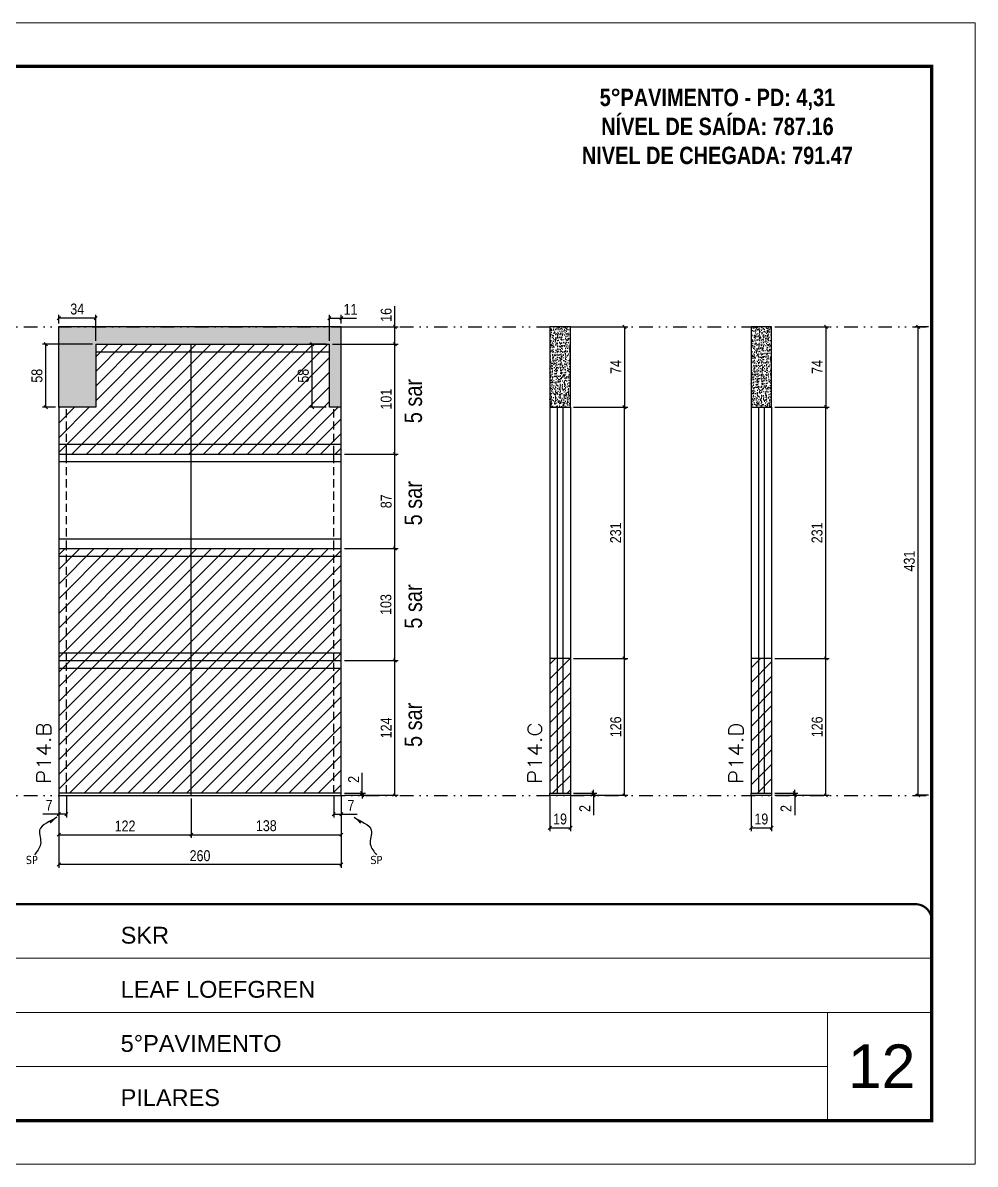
# Model space of a CAD drawing. Extents: x 14400 to 27878, y -21631 to 6985.
# Drawn here: x 19791 to 20667, y 3638 to 4688 of the extents above; entities that cross this region are included whole.
import ezdxf

# ---------------------------------------------------------------- set-up
doc = ezdxf.new("R2010")
doc.units = 0
for name, pattern in [('CONTINUO', [0]), ('DASHED', [0.75, 0.5, -0.25]), ('DIVIDE2', [0.625, 0.25, -0.125, 0, -0.125, 0, -0.125]), ('HIDDEN', [0.375, 0.25, -0.125])]:
    doc.linetypes.add(name, pattern=pattern)
for name, color, linetype, lineweight in [('CARIMBO', 255, 'Continuous', 9), ('Folhas', 255, 'Continuous', 9), ('Hachura', 251, 'Continuous', 9), ('SARRAFO DE PRESSAO', 251, 'DASHED', 9), ('Texto Seção', 7, 'Continuous', 15)]:
    doc.layers.add(name, color=color, linetype=linetype, lineweight=lineweight)
for name, color, linetype in [('COTA', 241, 'Continuous'), ('NOMENCLATURA', 7, 'Continuous'), ('Nível', 160, 'Continuous'), ('Painéis', 200, 'Continuous'), ('SARR_2.2x7', 40, 'Continuous'), ('Sarrafo de Pressão', 42, 'HIDDEN'), ('texto', 7, 'Continuous')]:
    doc.layers.add(name, color=color, linetype=linetype)
doc.styles.add('ARIAL', font='arial.ttf')
doc.styles.add('ARIAL_NARROW', font='ARIALN.TTF', dxfattribs={"height": 0.2})
doc.styles.add('COTA TECNICA', font='techl___.ttf', dxfattribs={"height": 10})
doc.styles.add('COTA TECNICA-50', font='techl___.ttf', dxfattribs={"height": 10})
doc.styles.add('REGUA-120', font='ROMANS.shx', dxfattribs={"height": 15})
doc.styles.add('ROMANC', font='techb___.ttf', dxfattribs={"height": 2.5})
doc.styles.get("Standard").update_dxf_attribs({"font": 'arial.ttf'})
doc.dimstyles.new('COTA PAINEL-50', dxfattribs={"dimtxt": 10, "dimasz": 3, "dimexe": 3, "dimexo": 3, "dimgap": 3, "dimtad": 1, "dimdec": 1, "dimzin": 12, "dimdsep": 46, "dimtxsty": 'COTA TECNICA-50', "dimblk1": 'OBLIQUE', "dimblk2": 'OBLIQUE', "dimsah": 1, "dimcen": 0.9, "dimclrd": 4, "dimclre": 4, "dimclrt": 240, "dimadec": 1, "dimazin": 3, "dimtfac": 1, "dimtdec": 1, "dimtmove": 0, "dimatfit": 3, "dimfxl": 1, "dimtolj": 1, "dimtzin": 12, "dimarcsym": 0})
doc.dimstyles.new('PAINEL', dxfattribs={"dimtxt": 10, "dimasz": 3, "dimexe": 3, "dimexo": 3, "dimgap": 3, "dimtad": 1, "dimdec": 1, "dimzin": 12, "dimdsep": 46, "dimtxsty": 'COTA TECNICA', "dimblk1": 'OBLIQUE', "dimblk2": 'OBLIQUE', "dimsah": 1, "dimcen": 0.9, "dimclrd": 4, "dimclre": 4, "dimclrt": 240, "dimadec": 1, "dimazin": 3, "dimtfac": 1, "dimtdec": 1, "dimtmove": 0, "dimatfit": 3, "dimfxl": 1, "dimtolj": 1, "dimtzin": 12, "dimarcsym": 0})
doc.dimstyles.get("Standard").update_dxf_attribs({"dimtxt": 0.18, "dimasz": 0.18, "dimexe": 0.18, "dimexo": 0.0625, "dimgap": 0.09, "dimtad": 0, "dimtih": 1, "dimtoh": 1, "dimdec": 4, "dimzin": 0, "dimdsep": 46, "dimtxsty": 'Standard', "dimcen": 0.09, "dimadec": 0, "dimazin": 0, "dimtfac": 1, "dimtdec": 4, "dimtofl": 0, "dimtmove": 0, "dimatfit": 3, "dimfxl": 1, "dimtolj": 1, "dimtzin": 0, "dimarcsym": 0})

# ---------------------------------------------------------------- blocks, each defined once
blk = doc.blocks.new('9999999999')
at = {"color": 30, "linetype": 'CONTINUO'}
for p, q in [((98564.6, 34379.6), (99584, 34379.6)), ((98564.6, 34329.8), (99488, 34329.8)), ((99584, 34329.8), (99488, 34329.8)), ((99488, 34329.8), (99488, 34230.2)), ((98564.6, 34280), (99488, 34280))]:
    blk.add_line(p, q, dxfattribs=at)
at = {"color": 30, "linetype": 'CONTINUO', "const_width": 2}
blk.add_lwpolyline([(99584, 34230.2), (99584, 34414.4, 0.414214), (99569, 34429.4), (98229, 34429.4, 0.414214), (98214, 34414.4), (98214, 34245.2, 0.414214), (98229, 34230.2), (99584, 34230.2)], format="xyb", dxfattribs=at)
at = {"layer": 'Folhas'}
blk.add_lwpolyline([(98139, 34190.2), (99624, 34190.2), (99624, 35240.2), (98139, 35240.2)], close=True, dxfattribs=at)
at = {"layer": 'Folhas', "color": 30, "const_width": 3}
blk.add_lwpolyline([(98214, 34230.2), (99584, 34230.2), (99584, 35200.2), (98214, 35200.2)], close=True, dxfattribs=at)
at = {"color": 7, "linetype": 'Continuous', "ltscale": 5, "style": 'ARIAL'}
for s, height, p in [('SKR', 15.48, (98837.7, 34393.1)), ('LEAF LOEFGREN', 15.483, (98837.7, 34343.3)), ('5°PAVIMENTO', 15.483, (98837.7, 34293.5)), ('PILARES', 15.48, (98837.7, 34243.7))]:
    blk.add_text(s, height=height, dxfattribs=at).set_placement(p)
blk = doc.blocks.new('_Oblique')
at = {"color": 0, "linetype": 'ByBlock', "lineweight": -2}
blk.add_line((-0.5, -0.5), (0.5, 0.5), dxfattribs=at)
blk = doc.blocks.new('*D783')
at = {"layer": 'COTA', "color": 4, "lineweight": -2, "transparency": 16777216}
for p, q in [((20460.7, 3975.9), (20460.7, 3944)), ((20479.7, 3975.9), (20479.7, 3944)), ((20460.7, 3947), (20479.7, 3947))]:
    blk.add_line(p, q, dxfattribs=at)
at = {"layer": 'Defpoints', "color": 0, "transparency": 16777216}
for p in [(20460.7, 3978.9), (20479.7, 3978.9), (20479.7, 3947)]:
    blk.add_point(p, dxfattribs=at)
at = {"layer": 'COTA', "color": 4, "lineweight": -2, "transparency": 16777216, "xscale": 3, "yscale": 3, "zscale": 3, "rotation": 180}
blk.add_blockref('_Oblique', (20460.7, 3947), dxfattribs=at)
at = {"layer": 'COTA', "color": 4, "lineweight": -2, "transparency": 16777216, "xscale": 3, "yscale": 3, "zscale": 3}
blk.add_blockref('_Oblique', (20479.7, 3947), dxfattribs=at)
at = {"layer": 'COTA', "color": 240, "transparency": 16777216, "insert": (20470.2, 3955.1), "char_height": 10, "attachment_point": 5, "style": 'COTA TECNICA'}
blk.add_mtext('\\A1;19', dxfattribs=at)
blk = doc.blocks.new('*D784')
at = {"layer": 'COTA', "color": 4, "lineweight": -2, "transparency": 16777216}
for p, q in [((20500.9, 3978.9), (20500.9, 3981.9)), ((20482.7, 3978.9), (20503.9, 3978.9)), ((20482.7, 3976.9), (20503.9, 3976.9)), ((20500.9, 3978.9), (20500.9, 3976.9)), ((20500.9, 3976.9), (20500.9, 3958.7))]:
    blk.add_line(p, q, dxfattribs=at)
at = {"layer": 'Defpoints', "color": 0, "transparency": 16777216}
for p in [(20479.7, 3978.9), (20479.7, 3976.9), (20500.9, 3978.9)]:
    blk.add_point(p, dxfattribs=at)
at = {"layer": 'COTA', "color": 4, "lineweight": -2, "transparency": 16777216, "xscale": 3, "yscale": 3, "zscale": 3}
for p, rotation in [((20500.9, 3978.9), 270), ((20500.9, 3976.9), 90)]:
    blk.add_blockref('_Oblique', p, dxfattribs=dict(at, rotation=rotation))
at = {"layer": 'COTA', "color": 240, "transparency": 16777216, "insert": (20492.9, 3964.8), "char_height": 10, "attachment_point": 5, "rotation": 90, "style": 'COTA TECNICA-50'}
blk.add_mtext('\\A1;2', dxfattribs=at)
blk = doc.blocks.new('*D789')
at = {"layer": 'COTA', "color": 4, "linetype": 'ByBlock', "lineweight": -2, "transparency": 16777216}
for p, q in [((20482.7, 4407.9), (20532.7, 4407.9)), ((20529.7, 4407.9), (20529.7, 4333.9)), ((20482.7, 4333.9), (20532.7, 4333.9))]:
    blk.add_line(p, q, dxfattribs=at)
at = {"layer": 'Defpoints', "color": 0, "linetype": 'ByBlock', "transparency": 16777216}
for p in [(20479.7, 4407.9), (20479.7, 4333.9), (20529.7, 4333.9)]:
    blk.add_point(p, dxfattribs=at)
at = {"layer": 'COTA', "color": 4, "linetype": 'ByBlock', "lineweight": -2, "transparency": 16777216, "xscale": 3, "yscale": 3, "zscale": 3}
for p, rotation in [((20529.7, 4407.9), 90), ((20529.7, 4333.9), 270)]:
    blk.add_blockref('_Oblique', p, dxfattribs=dict(at, rotation=rotation))
at = {"layer": 'COTA', "color": 240, "linetype": 'ByBlock', "transparency": 16777216, "insert": (20521.6, 4370.9), "char_height": 10, "attachment_point": 5, "rotation": 90, "style": 'COTA TECNICA'}
blk.add_mtext('\\A1;74', dxfattribs=at)
blk = doc.blocks.new('*D785')
at = {"layer": 'COTA', "color": 4, "lineweight": -2, "transparency": 16777216}
for p, q in [((20482.7, 4102.9), (20532.7, 4102.9)), ((20529.7, 3976.9), (20529.7, 4102.9)), ((20482.7, 3976.9), (20532.7, 3976.9))]:
    blk.add_line(p, q, dxfattribs=at)
at = {"layer": 'Defpoints', "color": 0, "transparency": 16777216}
for p in [(20479.7, 4102.9), (20529.7, 4102.9), (20479.7, 3976.9)]:
    blk.add_point(p, dxfattribs=at)
at = {"layer": 'COTA', "color": 4, "lineweight": -2, "transparency": 16777216, "xscale": 3, "yscale": 3, "zscale": 3}
for p, rotation in [((20529.7, 4102.9), 90), ((20529.7, 3976.9), 270)]:
    blk.add_blockref('_Oblique', p, dxfattribs=dict(at, rotation=rotation))
at = {"layer": 'COTA', "color": 240, "transparency": 16777216, "insert": (20521.6, 4039.9), "char_height": 10, "attachment_point": 5, "rotation": 90, "style": 'COTA TECNICA-50'}
blk.add_mtext('\\A1;126', dxfattribs=at)
blk = doc.blocks.new('*D790')
at = {"layer": 'COTA', "color": 4, "lineweight": -2, "transparency": 16777216}
for p, q in [((20482.7, 4333.9), (20532.7, 4333.9)), ((20529.7, 4102.9), (20529.7, 4333.9)), ((20482.7, 4102.9), (20532.7, 4102.9))]:
    blk.add_line(p, q, dxfattribs=at)
at = {"layer": 'Defpoints', "color": 0, "transparency": 16777216}
for p in [(20479.7, 4333.9), (20529.7, 4333.9), (20479.7, 4102.9)]:
    blk.add_point(p, dxfattribs=at)
at = {"layer": 'COTA', "color": 4, "lineweight": -2, "transparency": 16777216, "xscale": 3, "yscale": 3, "zscale": 3}
for p, rotation in [((20529.7, 4333.9), 90), ((20529.7, 4102.9), 270)]:
    blk.add_blockref('_Oblique', p, dxfattribs=dict(at, rotation=rotation))
at = {"layer": 'COTA', "color": 240, "transparency": 16777216, "insert": (20521.5, 4218.4), "char_height": 10, "attachment_point": 5, "rotation": 90, "style": 'COTA TECNICA'}
blk.add_mtext('\\A1;231', dxfattribs=at)
blk = doc.blocks.new('*D1993')
at = {"layer": 'COTA', "color": 4, "lineweight": -2, "transparency": 16777216}
for p, q in [((20275.5, 3975.9), (20275.5, 3944)), ((20294.5, 3975.9), (20294.5, 3944)), ((20275.5, 3947), (20294.5, 3947))]:
    blk.add_line(p, q, dxfattribs=at)
at = {"layer": 'Defpoints', "color": 0, "transparency": 16777216}
for p in [(20275.5, 3978.9), (20294.5, 3978.9), (20294.5, 3947)]:
    blk.add_point(p, dxfattribs=at)
at = {"layer": 'COTA', "color": 4, "lineweight": -2, "transparency": 16777216, "xscale": 3, "yscale": 3, "zscale": 3, "rotation": 180}
blk.add_blockref('_Oblique', (20275.5, 3947), dxfattribs=at)
at = {"layer": 'COTA', "color": 4, "lineweight": -2, "transparency": 16777216, "xscale": 3, "yscale": 3, "zscale": 3}
blk.add_blockref('_Oblique', (20294.5, 3947), dxfattribs=at)
at = {"layer": 'COTA', "color": 240, "transparency": 16777216, "insert": (20285, 3955.1), "char_height": 10, "attachment_point": 5, "style": 'COTA TECNICA'}
blk.add_mtext('\\A1;19', dxfattribs=at)
blk = doc.blocks.new('*D1994')
at = {"layer": 'COTA', "color": 4, "lineweight": -2, "transparency": 16777216}
for p, q in [((20315.7, 3978.9), (20315.7, 3981.9)), ((20297.5, 3978.9), (20318.7, 3978.9)), ((20297.5, 3976.9), (20318.7, 3976.9)), ((20315.7, 3978.9), (20315.7, 3976.9)), ((20315.7, 3976.9), (20315.7, 3958.7))]:
    blk.add_line(p, q, dxfattribs=at)
at = {"layer": 'Defpoints', "color": 0, "transparency": 16777216}
for p in [(20294.5, 3978.9), (20294.5, 3976.9), (20315.7, 3978.9)]:
    blk.add_point(p, dxfattribs=at)
at = {"layer": 'COTA', "color": 4, "lineweight": -2, "transparency": 16777216, "xscale": 3, "yscale": 3, "zscale": 3}
for p, rotation in [((20315.7, 3978.9), 270), ((20315.7, 3976.9), 90)]:
    blk.add_blockref('_Oblique', p, dxfattribs=dict(at, rotation=rotation))
at = {"layer": 'COTA', "color": 240, "transparency": 16777216, "insert": (20307.7, 3964.8), "char_height": 10, "attachment_point": 5, "rotation": 90, "style": 'COTA TECNICA-50'}
blk.add_mtext('\\A1;2', dxfattribs=at)
blk = doc.blocks.new('*D1995')
at = {"layer": 'COTA', "color": 4, "linetype": 'ByBlock', "lineweight": -2, "transparency": 16777216}
for p, q in [((20297.5, 4407.9), (20347.4, 4407.9)), ((20344.4, 4407.9), (20344.4, 4333.9)), ((20297.5, 4333.9), (20347.4, 4333.9))]:
    blk.add_line(p, q, dxfattribs=at)
at = {"layer": 'Defpoints', "color": 0, "linetype": 'ByBlock', "transparency": 16777216}
for p in [(20294.5, 4407.9), (20294.5, 4333.9), (20344.4, 4333.9)]:
    blk.add_point(p, dxfattribs=at)
at = {"layer": 'COTA', "color": 4, "linetype": 'ByBlock', "lineweight": -2, "transparency": 16777216, "xscale": 3, "yscale": 3, "zscale": 3}
for p, rotation in [((20344.4, 4407.9), 90), ((20344.4, 4333.9), 270)]:
    blk.add_blockref('_Oblique', p, dxfattribs=dict(at, rotation=rotation))
at = {"layer": 'COTA', "color": 240, "linetype": 'ByBlock', "transparency": 16777216, "insert": (20336.4, 4370.9), "char_height": 10, "attachment_point": 5, "rotation": 90, "style": 'COTA TECNICA'}
blk.add_mtext('\\A1;74', dxfattribs=at)
blk = doc.blocks.new('*D1996')
at = {"layer": 'COTA', "color": 4, "lineweight": -2, "transparency": 16777216}
for p, q in [((20297.5, 4102.9), (20347.4, 4102.9)), ((20344.4, 3976.9), (20344.4, 4102.9)), ((20297.5, 3976.9), (20347.4, 3976.9))]:
    blk.add_line(p, q, dxfattribs=at)
at = {"layer": 'Defpoints', "color": 0, "transparency": 16777216}
for p in [(20294.5, 4102.9), (20344.4, 4102.9), (20294.5, 3976.9)]:
    blk.add_point(p, dxfattribs=at)
at = {"layer": 'COTA', "color": 4, "lineweight": -2, "transparency": 16777216, "xscale": 3, "yscale": 3, "zscale": 3}
for p, rotation in [((20344.4, 4102.9), 90), ((20344.4, 3976.9), 270)]:
    blk.add_blockref('_Oblique', p, dxfattribs=dict(at, rotation=rotation))
at = {"layer": 'COTA', "color": 240, "transparency": 16777216, "insert": (20336.3, 4039.9), "char_height": 10, "attachment_point": 5, "rotation": 90, "style": 'COTA TECNICA-50'}
blk.add_mtext('\\A1;126', dxfattribs=at)
blk = doc.blocks.new('*D1997')
at = {"layer": 'COTA', "color": 4, "lineweight": -2, "transparency": 16777216}
for p, q in [((20297.5, 4333.9), (20347.4, 4333.9)), ((20344.4, 4102.9), (20344.4, 4333.9)), ((20297.5, 4102.9), (20347.4, 4102.9))]:
    blk.add_line(p, q, dxfattribs=at)
at = {"layer": 'Defpoints', "color": 0, "transparency": 16777216}
for p in [(20294.5, 4333.9), (20344.4, 4333.9), (20294.5, 4102.9)]:
    blk.add_point(p, dxfattribs=at)
at = {"layer": 'COTA', "color": 4, "lineweight": -2, "transparency": 16777216, "xscale": 3, "yscale": 3, "zscale": 3}
for p, rotation in [((20344.4, 4333.9), 90), ((20344.4, 4102.9), 270)]:
    blk.add_blockref('_Oblique', p, dxfattribs=dict(at, rotation=rotation))
at = {"layer": 'COTA', "color": 240, "transparency": 16777216, "insert": (20336.2, 4218.4), "char_height": 10, "attachment_point": 5, "rotation": 90, "style": 'COTA TECNICA'}
blk.add_mtext('\\A1;231', dxfattribs=at)
blk = doc.blocks.new('*D1999')
at = {"layer": 'COTA', "color": 4, "lineweight": -2, "transparency": 16777216}
for p, q in [((19823.7, 3975.9), (19823.7, 3910.2)), ((20083.7, 3975.9), (20083.7, 3910.2)), ((20083.7, 3913.2), (19823.7, 3913.2))]:
    blk.add_line(p, q, dxfattribs=at)
at = {"layer": 'Defpoints', "color": 0, "transparency": 16777216}
for p in [(19823.7, 3978.9), (20083.7, 3978.9), (19823.7, 3913.2)]:
    blk.add_point(p, dxfattribs=at)
at = {"layer": 'COTA', "color": 4, "lineweight": -2, "transparency": 16777216, "xscale": 3, "yscale": 3, "zscale": 3, "rotation": 180}
blk.add_blockref('_Oblique', (19823.7, 3913.2), dxfattribs=at)
at = {"layer": 'COTA', "color": 4, "lineweight": -2, "transparency": 16777216, "xscale": 3, "yscale": 3, "zscale": 3}
blk.add_blockref('_Oblique', (20083.7, 3913.2), dxfattribs=at)
at = {"layer": 'COTA', "color": 240, "transparency": 16777216, "insert": (19953.7, 3921.3), "char_height": 10, "attachment_point": 5, "style": 'COTA TECNICA'}
blk.add_mtext('\\A1;260', dxfattribs=at)
blk = doc.blocks.new('*D2000')
at = {"layer": 'COTA', "color": 4, "lineweight": -2, "transparency": 16777216}
for p, q in [((20076.7, 3975.9), (20076.7, 3956.6)), ((20083.7, 3973.9), (20083.7, 3956.6)), ((20076.7, 3959.6), (20083.7, 3959.6)), ((20083.7, 3959.6), (20098.4, 3959.6))]:
    blk.add_line(p, q, dxfattribs=at)
at = {"layer": 'Defpoints', "color": 0, "transparency": 16777216}
for p in [(20076.7, 3978.9), (20083.7, 3976.9), (20083.7, 3959.6)]:
    blk.add_point(p, dxfattribs=at)
at = {"layer": 'COTA', "color": 4, "lineweight": -2, "transparency": 16777216, "xscale": 3, "yscale": 3, "zscale": 3, "rotation": 180}
blk.add_blockref('_Oblique', (20076.7, 3959.6), dxfattribs=at)
at = {"layer": 'COTA', "color": 4, "lineweight": -2, "transparency": 16777216, "xscale": 3, "yscale": 3, "zscale": 3}
blk.add_blockref('_Oblique', (20083.7, 3959.6), dxfattribs=at)
at = {"layer": 'COTA', "color": 240, "transparency": 16777216, "insert": (20092.6, 3967.7), "char_height": 10, "attachment_point": 5, "style": 'COTA TECNICA-50'}
blk.add_mtext('\\A1;7', dxfattribs=at)
blk = doc.blocks.new('*D2001')
at = {"layer": 'COTA', "color": 4, "lineweight": -2, "transparency": 16777216}
for p, q in [((19823.7, 3973.9), (19823.7, 3956.6)), ((19830.7, 3975.9), (19830.7, 3956.6)), ((19823.7, 3959.6), (19809, 3959.6)), ((19830.7, 3959.6), (19823.7, 3959.6))]:
    blk.add_line(p, q, dxfattribs=at)
at = {"layer": 'Defpoints', "color": 0, "transparency": 16777216}
for p in [(19823.7, 3976.9), (19830.7, 3978.9), (19823.7, 3959.6)]:
    blk.add_point(p, dxfattribs=at)
at = {"layer": 'COTA', "color": 4, "lineweight": -2, "transparency": 16777216, "xscale": 3, "yscale": 3, "zscale": 3, "rotation": 180}
blk.add_blockref('_Oblique', (19823.7, 3959.6), dxfattribs=at)
at = {"layer": 'COTA', "color": 4, "lineweight": -2, "transparency": 16777216, "xscale": 3, "yscale": 3, "zscale": 3}
blk.add_blockref('_Oblique', (19830.7, 3959.6), dxfattribs=at)
at = {"layer": 'COTA', "color": 240, "transparency": 16777216, "insert": (19814.8, 3967.7), "char_height": 10, "attachment_point": 5, "style": 'COTA TECNICA-50'}
blk.add_mtext('\\A1;7', dxfattribs=at)
blk = doc.blocks.new('*D2002')
at = {"layer": 'COTA', "color": 4, "lineweight": -2, "transparency": 16777216}
for p, q in [((20103, 3978.9), (20103, 3997.7)), ((20086.7, 3978.9), (20106, 3978.9)), ((20086.7, 3976.9), (20106, 3976.9)), ((20103, 3976.9), (20103, 3978.9)), ((20103, 3976.9), (20103, 3973.9))]:
    blk.add_line(p, q, dxfattribs=at)
at = {"layer": 'Defpoints', "color": 0, "transparency": 16777216}
for p in [(20083.7, 3978.9), (20083.7, 3976.9), (20103, 3976.9)]:
    blk.add_point(p, dxfattribs=at)
at = {"layer": 'COTA', "color": 4, "lineweight": -2, "transparency": 16777216, "xscale": 3, "yscale": 3, "zscale": 3}
for p, rotation in [((20103, 3978.9), 270), ((20103, 3976.9), 90)]:
    blk.add_blockref('_Oblique', p, dxfattribs=dict(at, rotation=rotation))
at = {"layer": 'COTA', "color": 240, "transparency": 16777216, "insert": (20095, 3991.6), "char_height": 10, "attachment_point": 5, "rotation": 90, "style": 'COTA TECNICA-50'}
blk.add_mtext('\\A1;2', dxfattribs=at)
blk = doc.blocks.new('*D2003')
at = {"layer": 'COTA', "color": 4, "lineweight": -2, "transparency": 16777216}
for p, q in [((20133.1, 4407.9), (20133.1, 4426.9)), ((20086.7, 4407.9), (20136.1, 4407.9)), ((20133.1, 4391.9), (20133.1, 4407.9)), ((20075.7, 4391.9), (20136.1, 4391.9))]:
    blk.add_line(p, q, dxfattribs=at)
at = {"layer": 'Defpoints', "color": 0, "transparency": 16777216}
for p in [(20083.7, 4407.9), (20133.1, 4407.9), (20072.7, 4391.9)]:
    blk.add_point(p, dxfattribs=at)
at = {"layer": 'COTA', "color": 4, "lineweight": -2, "transparency": 16777216, "xscale": 3, "yscale": 3, "zscale": 3}
for p, rotation in [((20133.1, 4407.9), 90), ((20133.1, 4391.9), 270)]:
    blk.add_blockref('_Oblique', p, dxfattribs=dict(at, rotation=rotation))
at = {"layer": 'COTA', "color": 240, "transparency": 16777216, "insert": (20125, 4418.9), "char_height": 10, "attachment_point": 5, "rotation": 90, "style": 'COTA TECNICA-50'}
blk.add_mtext('\\A1;16', dxfattribs=at)
blk = doc.blocks.new('*D2004')
at = {"layer": 'COTA', "color": 4, "lineweight": -2, "transparency": 16777216}
for p, q in [((20086.7, 4203.9), (20136.1, 4203.9)), ((20133.1, 4100.9), (20133.1, 4203.9)), ((20086.7, 4100.9), (20136.1, 4100.9))]:
    blk.add_line(p, q, dxfattribs=at)
at = {"layer": 'Defpoints', "color": 0, "transparency": 16777216}
for p in [(20083.7, 4203.9), (20133.1, 4203.9), (20083.7, 4100.9)]:
    blk.add_point(p, dxfattribs=at)
at = {"layer": 'COTA', "color": 4, "lineweight": -2, "transparency": 16777216, "xscale": 3, "yscale": 3, "zscale": 3}
for p, rotation in [((20133.1, 4203.9), 90), ((20133.1, 4100.9), 270)]:
    blk.add_blockref('_Oblique', p, dxfattribs=dict(at, rotation=rotation))
at = {"layer": 'COTA', "color": 240, "transparency": 16777216, "insert": (20124.8, 4152.4), "char_height": 10, "attachment_point": 5, "rotation": 90, "style": 'COTA TECNICA-50'}
blk.add_mtext('\\A1;103', dxfattribs=at)
blk = doc.blocks.new('*D2005')
at = {"layer": 'COTA', "color": 4, "linetype": 'ByBlock', "lineweight": -2, "transparency": 16777216}
for p, q in [((20086.7, 4100.9), (20136.1, 4100.9)), ((20133.1, 3976.9), (20133.1, 4100.9)), ((20086.7, 3976.9), (20136.1, 3976.9))]:
    blk.add_line(p, q, dxfattribs=at)
at = {"layer": 'Defpoints', "color": 0, "linetype": 'ByBlock', "transparency": 16777216}
for p in [(20083.7, 4100.9), (20133.1, 4100.9), (20083.7, 3976.9)]:
    blk.add_point(p, dxfattribs=at)
at = {"layer": 'COTA', "color": 4, "linetype": 'ByBlock', "lineweight": -2, "transparency": 16777216, "xscale": 3, "yscale": 3, "zscale": 3}
for p, rotation in [((20133.1, 4100.9), 90), ((20133.1, 3976.9), 270)]:
    blk.add_blockref('_Oblique', p, dxfattribs=dict(at, rotation=rotation))
at = {"layer": 'COTA', "color": 240, "linetype": 'ByBlock', "transparency": 16777216, "insert": (20125, 4038.9), "char_height": 10, "attachment_point": 5, "rotation": 90, "style": 'COTA TECNICA'}
blk.add_mtext('\\A1;124', dxfattribs=at)
blk = doc.blocks.new('*D2006')
at = {"layer": 'COTA', "color": 4, "lineweight": -2, "transparency": 16777216}
for p, q in [((19945.7, 3973.9), (19945.7, 3937.7)), ((20083.7, 3973.9), (20083.7, 3937.7)), ((19945.7, 3940.7), (20083.7, 3940.7))]:
    blk.add_line(p, q, dxfattribs=at)
at = {"layer": 'Defpoints', "color": 0, "transparency": 16777216}
for p in [(19945.7, 3976.9), (20083.7, 3976.9), (20083.7, 3940.7)]:
    blk.add_point(p, dxfattribs=at)
at = {"layer": 'COTA', "color": 4, "lineweight": -2, "transparency": 16777216, "xscale": 3, "yscale": 3, "zscale": 3, "rotation": 180}
blk.add_blockref('_Oblique', (19945.7, 3940.7), dxfattribs=at)
at = {"layer": 'COTA', "color": 4, "lineweight": -2, "transparency": 16777216, "xscale": 3, "yscale": 3, "zscale": 3}
blk.add_blockref('_Oblique', (20083.7, 3940.7), dxfattribs=at)
at = {"layer": 'COTA', "color": 240, "transparency": 16777216, "insert": (20014.7, 3948.9), "char_height": 10, "attachment_point": 5, "style": 'COTA TECNICA'}
blk.add_mtext('\\A1;138', dxfattribs=at)
blk = doc.blocks.new('*D2007')
at = {"layer": 'COTA', "color": 4, "lineweight": -2, "transparency": 16777216}
for p, q in [((19823.7, 3973.9), (19823.7, 3937.7)), ((19945.7, 3973.9), (19945.7, 3937.7)), ((19823.7, 3940.7), (19945.7, 3940.7))]:
    blk.add_line(p, q, dxfattribs=at)
at = {"layer": 'Defpoints', "color": 0, "transparency": 16777216}
for p in [(19823.7, 3976.9), (19945.7, 3976.9), (19945.7, 3940.7)]:
    blk.add_point(p, dxfattribs=at)
at = {"layer": 'COTA', "color": 4, "lineweight": -2, "transparency": 16777216, "xscale": 3, "yscale": 3, "zscale": 3, "rotation": 180}
blk.add_blockref('_Oblique', (19823.7, 3940.7), dxfattribs=at)
at = {"layer": 'COTA', "color": 4, "lineweight": -2, "transparency": 16777216, "xscale": 3, "yscale": 3, "zscale": 3}
blk.add_blockref('_Oblique', (19945.7, 3940.7), dxfattribs=at)
at = {"layer": 'COTA', "color": 240, "transparency": 16777216, "insert": (19884.7, 3948.7), "char_height": 10, "attachment_point": 5, "style": 'COTA TECNICA'}
blk.add_mtext('\\A1;122', dxfattribs=at)
blk = doc.blocks.new('*D2008')
at = {"layer": 'COTA', "color": 4, "lineweight": -2, "transparency": 16777216}
for p, q in [((20075.7, 4391.9), (20136.1, 4391.9)), ((20133.1, 4290.9), (20133.1, 4391.9)), ((20086.7, 4290.9), (20136.1, 4290.9))]:
    blk.add_line(p, q, dxfattribs=at)
at = {"layer": 'Defpoints', "color": 0, "transparency": 16777216}
for p in [(20072.7, 4391.9), (20133.1, 4391.9), (20083.7, 4290.9)]:
    blk.add_point(p, dxfattribs=at)
at = {"layer": 'COTA', "color": 4, "lineweight": -2, "transparency": 16777216, "xscale": 3, "yscale": 3, "zscale": 3}
for p, rotation in [((20133.1, 4391.9), 90), ((20133.1, 4290.9), 270)]:
    blk.add_blockref('_Oblique', p, dxfattribs=dict(at, rotation=rotation))
at = {"layer": 'COTA', "color": 240, "transparency": 16777216, "insert": (20125, 4341.4), "char_height": 10, "attachment_point": 5, "rotation": 90, "style": 'COTA TECNICA'}
blk.add_mtext('\\A1;101', dxfattribs=at)
blk = doc.blocks.new('*D2009')
at = {"layer": 'COTA', "color": 4, "lineweight": -2, "transparency": 16777216}
for p, q in [((19823.7, 4410.9), (19823.7, 4418.9)), ((19857.7, 4415.9), (19823.7, 4415.9)), ((19857.7, 4394.9), (19857.7, 4418.9))]:
    blk.add_line(p, q, dxfattribs=at)
at = {"layer": 'Defpoints', "color": 0, "transparency": 16777216}
for p in [(19823.7, 4415.9), (19823.7, 4407.9), (19857.7, 4391.9)]:
    blk.add_point(p, dxfattribs=at)
at = {"layer": 'COTA', "color": 4, "lineweight": -2, "transparency": 16777216, "xscale": 3, "yscale": 3, "zscale": 3, "rotation": 180}
blk.add_blockref('_Oblique', (19823.7, 4415.9), dxfattribs=at)
at = {"layer": 'COTA', "color": 4, "lineweight": -2, "transparency": 16777216, "xscale": 3, "yscale": 3, "zscale": 3}
blk.add_blockref('_Oblique', (19857.7, 4415.9), dxfattribs=at)
at = {"layer": 'COTA', "color": 240, "transparency": 16777216, "insert": (19840.7, 4424.2), "char_height": 10, "attachment_point": 5, "style": 'COTA TECNICA'}
blk.add_mtext('\\A1;34', dxfattribs=at)
blk = doc.blocks.new('*D2010')
at = {"layer": 'COTA', "color": 4, "lineweight": -2, "transparency": 16777216}
for p, q in [((20072.7, 4394.9), (20072.7, 4418.9)), ((20072.7, 4415.9), (20083.7, 4415.9)), ((20083.7, 4410.9), (20083.7, 4418.9)), ((20083.7, 4415.9), (20097.8, 4415.9))]:
    blk.add_line(p, q, dxfattribs=at)
at = {"layer": 'Defpoints', "color": 0, "transparency": 16777216}
for p in [(20083.7, 4415.9), (20083.7, 4407.9), (20072.7, 4391.9)]:
    blk.add_point(p, dxfattribs=at)
at = {"layer": 'COTA', "color": 4, "lineweight": -2, "transparency": 16777216, "xscale": 3, "yscale": 3, "zscale": 3, "rotation": 180}
blk.add_blockref('_Oblique', (20072.7, 4415.9), dxfattribs=at)
at = {"layer": 'COTA', "color": 4, "lineweight": -2, "transparency": 16777216, "xscale": 3, "yscale": 3, "zscale": 3}
blk.add_blockref('_Oblique', (20083.7, 4415.9), dxfattribs=at)
at = {"layer": 'COTA', "color": 240, "transparency": 16777216, "insert": (20092.2, 4424), "char_height": 10, "attachment_point": 5, "style": 'COTA TECNICA'}
blk.add_mtext('\\A1;11', dxfattribs=at)
blk = doc.blocks.new('*D2011')
at = {"layer": 'COTA', "color": 4, "lineweight": -2, "transparency": 16777216}
for p, q in [((19854.7, 4391.9), (19808.8, 4391.9)), ((19811.8, 4333.9), (19811.8, 4391.9)), ((19820.7, 4333.9), (19808.8, 4333.9))]:
    blk.add_line(p, q, dxfattribs=at)
at = {"layer": 'Defpoints', "color": 0, "transparency": 16777216}
for p in [(19811.8, 4391.9), (19857.7, 4391.9), (19823.7, 4333.9)]:
    blk.add_point(p, dxfattribs=at)
at = {"layer": 'COTA', "color": 4, "lineweight": -2, "transparency": 16777216, "xscale": 3, "yscale": 3, "zscale": 3}
for p, rotation in [((19811.8, 4391.9), 90), ((19811.8, 4333.9), 270)]:
    blk.add_blockref('_Oblique', p, dxfattribs=dict(at, rotation=rotation))
at = {"layer": 'COTA', "color": 240, "transparency": 16777216, "insert": (19803.7, 4362.9), "char_height": 10, "attachment_point": 5, "rotation": 90, "style": 'COTA TECNICA'}
blk.add_mtext('\\A1;58', dxfattribs=at)
blk = doc.blocks.new('*D2012')
at = {"layer": 'COTA', "color": 4, "lineweight": -2, "transparency": 16777216}
for p, q in [((20069.7, 4391.9), (20053.9, 4391.9)), ((20056.9, 4333.9), (20056.9, 4391.9)), ((20069.7, 4333.9), (20053.9, 4333.9))]:
    blk.add_line(p, q, dxfattribs=at)
at = {"layer": 'Defpoints', "color": 0, "transparency": 16777216}
for p in [(20056.9, 4391.9), (20072.7, 4391.9), (20072.7, 4333.9)]:
    blk.add_point(p, dxfattribs=at)
at = {"layer": 'COTA', "color": 4, "lineweight": -2, "transparency": 16777216, "xscale": 3, "yscale": 3, "zscale": 3}
for p, rotation in [((20056.9, 4391.9), 90), ((20056.9, 4333.9), 270)]:
    blk.add_blockref('_Oblique', p, dxfattribs=dict(at, rotation=rotation))
at = {"layer": 'COTA', "color": 240, "transparency": 16777216, "insert": (20048.8, 4362.9), "char_height": 10, "attachment_point": 5, "rotation": 90, "style": 'COTA TECNICA'}
blk.add_mtext('\\A1;58', dxfattribs=at)
blk = doc.blocks.new('*D3875')
at = {"layer": 'COTA', "color": 4, "lineweight": -2, "transparency": 16777216}
for p, q in [((20624, 4407.9), (20611.6, 4407.9)), ((20614.6, 3976.9), (20614.6, 4407.9)), ((20624, 3976.9), (20611.6, 3976.9))]:
    blk.add_line(p, q, dxfattribs=at)
at = {"layer": 'Defpoints', "color": 0, "transparency": 16777216}
for p in [(20614.6, 4407.9), (20627, 4407.9), (20627, 3976.9)]:
    blk.add_point(p, dxfattribs=at)
at = {"layer": 'COTA', "color": 4, "lineweight": -2, "transparency": 16777216, "xscale": 3, "yscale": 3, "zscale": 3}
for p, rotation in [((20614.6, 4407.9), 90), ((20614.6, 3976.9), 270)]:
    blk.add_blockref('_Oblique', p, dxfattribs=dict(at, rotation=rotation))
at = {"layer": 'COTA', "color": 240, "transparency": 16777216, "insert": (20606.4, 4192.4), "char_height": 10, "attachment_point": 5, "rotation": 90, "style": 'COTA TECNICA'}
blk.add_mtext('\\A1;431', dxfattribs=at)
blk = doc.blocks.new('*D3877')
at = {"layer": 'COTA', "color": 4, "lineweight": -2, "transparency": 16777216}
for p, q in [((20086.7, 4290.9), (20136.1, 4290.9)), ((20133.1, 4203.9), (20133.1, 4290.9)), ((20086.7, 4203.9), (20136.1, 4203.9))]:
    blk.add_line(p, q, dxfattribs=at)
at = {"layer": 'Defpoints', "color": 0, "transparency": 16777216}
for p in [(20083.7, 4290.9), (20133.1, 4290.9), (20083.7, 4203.9)]:
    blk.add_point(p, dxfattribs=at)
at = {"layer": 'COTA', "color": 4, "lineweight": -2, "transparency": 16777216, "xscale": 3, "yscale": 3, "zscale": 3}
for p, rotation in [((20133.1, 4290.9), 90), ((20133.1, 4203.9), 270)]:
    blk.add_blockref('_Oblique', p, dxfattribs=dict(at, rotation=rotation))
at = {"layer": 'COTA', "color": 240, "transparency": 16777216, "insert": (20125, 4247.4), "char_height": 10, "attachment_point": 5, "rotation": 90, "style": 'COTA TECNICA'}
blk.add_mtext('\\A1;87', dxfattribs=at)

msp = doc.modelspace()

# ---------------------------------------------------------------- hatches: boundary and pattern name
at = {"layer": 'COTA'}
h = msp.add_hatch(dxfattribs=at)
h.set_pattern_fill('AR-CONC', color=256, scale=0.03)
h.paths.add_polyline_path([(19857.7, 4391.86), (20072.7, 4391.86), (20072.7, 4333.86), (20083.7, 4333.86), (20083.7, 4407.86), (19823.7, 4407.86), (19823.7, 4333.86), (19857.7, 4333.86)])
h = msp.add_hatch(dxfattribs=at)
h.set_pattern_fill('AR-CONC', color=256, scale=0.03)
h.set_pattern_definition([(50, (4592.593, 68.024), (5.4655401, -0.4781726), [0.5715, -6.2865]), (355, (4592.593, 68.024), (-1.0573026, 5.7317054), [0.4572, -5.0292175]), (100.451445, (4593.0485, 67.984), (4.4082374, 5.2535326), [0.4857003, -5.3427073]), (46.1842, (4592.593, 69.548), (8.1323712, -1.2612698), [0.85725, -9.42975]), (96.63556, (4593.271, 69.443), (7.122124, 7.4227837), [0.7285507, -8.0140682]), (351.18415, (4592.593, 69.548), (7.122124, 7.4227837), [0.685799, -7.543792]), (21, (4593.355, 69.167), (4.5484317, -3.067956), [0.5715, -6.2865]), (326, (4593.355, 69.167), (1.8540609, 5.525639), [0.4572, -5.0292]), (71.451445, (4593.734, 68.911), (6.4024926, 2.457683), [0.4857003, -5.3426981]), (37.5, (4592.593, 68.0239), (0.0926581, 2.53665117), [0, -4.96824, 0, -5.1054, 0, -5.04825]), (7.5, (4592.593, 68.024), (2.00458988, 3.00541724), [0, -2.91084, 0, -4.85394, 0, -1.92405]), (327.5, (4590.8938, 68.0239), (4.06771786, -0.17186232), [0, -1.905, 0, -5.9436, 0, -7.8867]), (317.5, (4590.1318, 68.024), (4.44387544, 0.7627947), [0, -2.4765, 0, -3.94716, 0, -5.6007])])
h.paths.add_polyline_path([(20294.46, 4407.86), (20275.46, 4407.86), (20275.46, 4333.86), (20294.46, 4333.86)])
h = msp.add_hatch(dxfattribs=at)
h.set_pattern_fill('AR-CONC', color=256, scale=0.03)
h.set_pattern_definition([(50, (4777.8246, 58.024), (5.4655401, -0.4781726), [0.5715, -6.2865]), (355, (4777.8246, 58.024), (-1.0573026, 5.7317054), [0.4572, -5.0292175]), (100.451445, (4778.28, 57.984), (4.4082374, 5.2535326), [0.4857003, -5.3427073]), (46.1842, (4777.8246, 59.548), (8.1323712, -1.2612698), [0.85725, -9.42975]), (96.63556, (4778.502, 59.443), (7.122124, 7.4227837), [0.7285507, -8.0140682]), (351.18415, (4777.825, 59.548), (7.122124, 7.4227837), [0.685799, -7.543792]), (21, (4778.5866, 59.167), (4.5484317, -3.067956), [0.5715, -6.2865]), (326, (4778.5866, 59.167), (1.8540609, 5.525639), [0.4572, -5.0292]), (71.451445, (4778.9656, 58.911), (6.4024926, 2.457683), [0.4857003, -5.3426981]), (37.5, (4777.8246, 58.0239), (0.0926581, 2.53665117), [0, -4.96824, 0, -5.1054, 0, -5.04825]), (7.5, (4777.8246, 58.024), (2.00458988, 3.00541724), [0, -2.91084, 0, -4.85394, 0, -1.92405]), (327.5, (4776.1253, 58.0239), (4.06771786, -0.17186232), [0, -1.905, 0, -5.9436, 0, -7.8867]), (317.5, (4775.3633, 58.024), (4.44387544, 0.7627947), [0, -2.4765, 0, -3.94716, 0, -5.6007])])
h.paths.add_polyline_path([(20479.69, 4407.86), (20460.69, 4407.86), (20460.69, 4333.86), (20479.69, 4333.86)])
at = {"layer": 'Hachura', "linetype": 'ByBlock'}
h = msp.add_hatch(dxfattribs=at)
h.set_pattern_fill('ANSI31', color=256, scale=3)
h.paths.add_polyline_path([(19494.52, 4391.86), (19383.52, 4391.86), (19383.52, 4333.86), (19372.52, 4333.86), (19372.52, 4290.86), (19494.52, 4290.86)])
h.paths.add_polyline_path([(19632.52, 4333.86), (19598.52, 4333.86), (19598.52, 4391.86), (19494.52, 4391.86), (19494.52, 4290.86), (19632.52, 4290.86)])
h.paths.add_polyline_path([(19632.52, 4203.86), (19494.52, 4203.86), (19494.52, 4100.86), (19632.52, 4100.86)])
h.paths.add_polyline_path([(19494.52, 4203.86), (19372.52, 4203.86), (19372.52, 4100.86), (19494.52, 4100.86)])
h.paths.add_polyline_path([(19494.52, 4100.86), (19372.52, 4100.86), (19372.52, 3978.86), (19494.52, 3978.86)])
h.paths.add_polyline_path([(19632.52, 4100.86), (19494.52, 4100.86), (19494.52, 3978.86), (19632.52, 3978.86)])
h.paths.add_polyline_path([(19945.7, 4100.86), (19823.7, 4100.86), (19823.7, 3978.86), (19945.7, 3978.86)])
h.paths.add_polyline_path([(20083.7, 4100.86), (19945.7, 4100.86), (19945.7, 3978.86), (20083.7, 3978.86)])
h.paths.add_polyline_path([(20083.7, 4203.86), (19945.7, 4203.86), (19945.7, 4100.86), (20083.7, 4100.86)])
h.paths.add_polyline_path([(19945.7, 4203.86), (19823.7, 4203.86), (19823.7, 4100.86), (19945.7, 4100.86)])
h.paths.add_polyline_path([(19945.7, 4391.86), (19857.7, 4391.86), (19857.7, 4333.86), (19823.7, 4333.86), (19823.7, 4290.86), (19945.7, 4290.86)])
h.paths.add_polyline_path([(20072.7, 4391.86), (19945.7, 4391.86), (19945.7, 4290.86), (20083.7, 4290.86), (20083.7, 4333.86), (20072.7, 4333.86)])
h.paths.add_polyline_path([(20294.46, 4102.86), (20275.46, 4102.86), (20275.46, 3978.86), (20294.46, 3978.86)])
h.paths.add_polyline_path([(20479.69, 4102.86), (20460.69, 4102.86), (20460.69, 3978.86), (20479.69, 3978.86)])

# ---------------------------------------------------------------- linework, layer by layer
at = {"layer": 'COTA', "linetype": 'ByBlock'}
for p, q in [((20083.7, 4407.86), (19823.7, 4407.86)), ((19823.7, 4333.86), (19823.7, 4407.86)), ((20083.7, 4333.86), (20083.7, 4407.86))]:
    msp.add_line(p, q, dxfattribs=at)
for points in [[(20275.46, 4333.86), (20294.46, 4333.86), (20294.46, 4407.86), (20275.46, 4407.86)], [(20460.69, 4333.86), (20479.69, 4333.86), (20479.69, 4407.86), (20460.69, 4407.86)]]:
    msp.add_lwpolyline(points, close=True, dxfattribs=at)
at = {"layer": 'Nível', "color": 4, "linetype": 'DIVIDE2', "ltscale": 50}
for p, q in [((19256.97, 4407.86), (20626.97, 4407.86)), ((19256.97, 3976.86), (20626.97, 3976.86))]:
    msp.add_line(p, q, dxfattribs=at)
at = {"layer": 'Painéis'}
for p, q in [((19857.7, 4391.86), (20072.7, 4391.86)), ((19857.7, 4391.86), (19857.7, 4333.86)), ((19945.7, 3976.86), (19945.7, 4391.86)), ((20072.7, 4333.86), (20072.7, 4391.86)), ((19823.7, 4333.86), (19823.7, 3978.86)), ((19857.7, 4333.86), (19823.7, 4333.86)), ((20083.7, 4333.86), (20072.7, 4333.86)), ((20083.7, 3978.86), (20083.7, 4333.86)), ((20275.46, 4333.86), (20275.46, 3978.86)), ((20275.46, 4333.86), (20294.46, 4333.86)), ((20294.46, 4333.86), (20294.46, 3978.86)), ((20460.69, 4333.86), (20460.69, 3978.86)), ((20460.69, 4333.86), (20479.69, 4333.86)), ((20479.69, 4333.86), (20479.69, 3978.86)), ((19823.7, 4290.86), (20083.7, 4290.86)), ((19823.7, 4203.86), (20083.7, 4203.86)), ((19823.7, 4100.86), (20083.7, 4100.86)), ((20294.46, 4102.86), (20275.46, 4102.86)), ((20479.69, 4102.86), (20460.69, 4102.86)), ((20275.46, 3978.86), (20294.46, 3978.86)), ((20275.46, 3976.86), (20275.46, 3978.86)), ((20294.46, 3976.86), (20275.46, 3976.86)), ((20294.46, 3978.86), (20294.46, 3976.86)), ((20460.69, 3978.86), (20479.69, 3978.86)), ((20460.69, 3976.86), (20460.69, 3978.86)), ((20479.69, 3976.86), (20460.69, 3976.86)), ((20479.69, 3978.86), (20479.69, 3976.86))]:
    msp.add_line(p, q, dxfattribs=at)
msp.add_lwpolyline([(20083.7, 3978.86), (19823.7, 3978.86), (19823.7, 3976.86), (20083.7, 3976.86)], close=True, dxfattribs=at)
at = {"layer": 'SARR_2.2x7'}
for p, q in [((19857.7, 4384.86), (20072.7, 4384.86)), ((20282.46, 4333.88), (20282.46, 4102.86)), ((20287.46, 4333.88), (20287.46, 4102.86)), ((20467.69, 4333.88), (20467.69, 4102.86)), ((20472.69, 4333.88), (20472.69, 4102.86)), ((19823.7, 4299.86), (20083.7, 4299.86)), ((19823.7, 4283.86), (20083.7, 4283.86)), ((19823.7, 4212.86), (20083.7, 4212.86)), ((19823.7, 4196.86), (20083.7, 4196.86)), ((19823.7, 4107.86), (20083.7, 4107.86)), ((20282.46, 4102.86), (20282.46, 3978.86)), ((20287.46, 4102.86), (20287.46, 3978.86)), ((20467.69, 4102.86), (20467.69, 3978.86)), ((20472.69, 4102.86), (20472.69, 3978.86)), ((19823.7, 4093.86), (20083.7, 4093.86))]:
    msp.add_line(p, q, dxfattribs=at)
at = {"layer": 'Sarrafo de Pressão', "ltscale": 30}
for p, q in [((19830.7, 4290.86), (19830.7, 4333.86)), ((20076.7, 4290.86), (20076.7, 4333.86)), ((19830.7, 4203.86), (19830.7, 4290.86)), ((20076.7, 4203.86), (20076.7, 4290.86)), ((19830.7, 4100.86), (19830.7, 4203.86)), ((20076.7, 4100.86), (20076.7, 4203.86)), ((19830.7, 3978.86), (19830.7, 4100.86)), ((20076.7, 3978.86), (20076.7, 4100.86))]:
    msp.add_line(p, q, dxfattribs=at)

# ---------------------------------------------------------------- block references
at = {"layer": 'SARRAFO DE PRESSAO', "color": 6, "linetype": 'ByBlock'}
msp.add_blockref('9999999999', (-78957.01, -30552.63), dxfattribs=at)

# ---------------------------------------------------------------- texts
at = {"layer": 'CARIMBO', "style": 'ARIAL'}
msp.add_text('12', height=40, dxfattribs=at).set_placement((20549.83, 3707.72))
at = {"layer": 'NOMENCLATURA', "style": 'ARIAL_NARROW'}
for p in [(20157.94, 4319.22), (20157.94, 4225.22), (20157.94, 4130.22), (20157.94, 4021.38)]:
    msp.add_text('5 sar', height=16, rotation=90, dxfattribs=at).set_placement(p)
at = {"layer": 'NOMENCLATURA', "color": 2, "insert": (20429.81, 4653.64), "char_height": 16, "attachment_point": 2, "style": 'ROMANC'}
msp.add_mtext_dynamic_manual_height_columns('\\P5°PAVIMENTO - PD: 4,31\\PNÍVEL DE SAÍDA: 787.16\\PNIVEL DE CHEGADA: 791.47', width=432.3511, gutter_width=1, heights=[0], dxfattribs=at)
at = {"layer": 'texto', "color": 0, "char_height": 7.5, "attachment_point": 5}
for insert in [(19798.92, 3917.37), (20115.94, 3917.37)]:
    msp.add_mtext('{\\fTahoma|b0|i0|c0|p34;\\C4;SP}', dxfattribs=dict(at, insert=insert))
at = {"layer": 'Texto Seção', "style": 'REGUA-120', "width": 1.1}
for s, p in [('P14.B', (19816.45, 3987.62)), ('P14.C', (20268.21, 3987.62)), ('P14.D', (20453.44, 3987.62))]:
    msp.add_text(s, height=13, rotation=90, dxfattribs=at).set_placement(p)

# ---------------------------------------------------------------- dimensions: what is measured, and where the dimension line sits
at = {"layer": 'COTA'}
for base, p1, p2, dimstyle, picture, middle in [((19823.7, 4415.94), (19857.7, 4391.86), (19823.7, 4407.86), 'PAINEL', '*D2009', (19840.7, 4424.16)), ((20083.7, 4415.94), (20072.7, 4391.86), (20083.7, 4407.86), 'PAINEL', '*D2010', (20092.24, 4424)), ((19945.7, 3940.68), (19823.7, 3976.86), (19945.7, 3976.86), 'PAINEL', '*D2007', (19884.7, 3948.74)), ((20083.7, 3959.62), (20076.7, 3978.86), (20083.7, 3976.86), 'COTA PAINEL-50', '*D2000', (20092.56, 3967.69))]:
    dim = msp.add_linear_dim(base=base, p1=p1, p2=p2, dimstyle=dimstyle, dxfattribs=at)
    dim.commit()
    dim.dimension.update_dxf_attribs({"geometry": picture, "text_midpoint": middle})
for base, p1, p2, angle, dimstyle, picture, middle in [((20133.06, 4407.86), (20072.7, 4391.86), (20083.7, 4407.86), 90, 'COTA PAINEL-50', '*D2003', (20124.96, 4418.87)), ((20614.59, 4407.86), (20626.97, 3976.86), (20626.97, 4407.86), 90, 'PAINEL', '*D3875', (20606.37, 4192.36)), ((19811.84, 4391.86), (19823.7, 4333.86), (19857.7, 4391.86), 90, 'PAINEL', '*D2011', (19803.71, 4362.86)), ((20056.9, 4391.86), (20072.7, 4333.86), (20072.7, 4391.86), 90, 'PAINEL', '*D2012', (20048.77, 4362.86)), ((20133.06, 4391.86), (20083.7, 4290.86), (20072.7, 4391.86), 90, 'PAINEL', '*D2008', (20124.96, 4341.36)), ((20344.45, 4333.86), (20294.46, 4102.86), (20294.46, 4333.86), 90, 'PAINEL', '*D1997', (20336.23, 4218.36)), ((20529.68, 4333.86), (20479.69, 4102.86), (20479.69, 4333.86), 90, 'PAINEL', '*D790', (20521.46, 4218.36)), ((20133.06, 4290.86), (20083.7, 4203.86), (20083.7, 4290.86), 90, 'PAINEL', '*D3877', (20124.97, 4247.36)), ((20344.45, 4102.86), (20294.46, 3976.86), (20294.46, 4102.86), 90, 'COTA PAINEL-50', '*D1996', (20336.34, 4039.86)), ((20529.68, 4102.86), (20479.69, 3976.86), (20479.69, 4102.86), 90, 'COTA PAINEL-50', '*D785', (20521.58, 4039.86)), ((19823.7, 3959.62), (19830.7, 3978.86), (19823.7, 3976.86), 180, 'COTA PAINEL-50', '*D2001', (19814.83, 3967.69))]:
    dim = msp.add_linear_dim(base=base, p1=p1, p2=p2, angle=angle, dimstyle=dimstyle, dxfattribs=at)
    dim.commit()
    dim.dimension.update_dxf_attribs({"geometry": picture, "text_midpoint": middle})
at = {"layer": 'COTA', "linetype": 'ByBlock'}
for base, p1, p2, picture, middle in [((20344.45, 4333.86), (20294.46, 4407.86), (20294.46, 4333.86), '*D1995', (20336.37, 4370.86)), ((20529.68, 4333.86), (20479.69, 4407.86), (20479.69, 4333.86), '*D789', (20521.6, 4370.86))]:
    dim = msp.add_linear_dim(base=base, p1=p1, p2=p2, angle=90, dimstyle='PAINEL', dxfattribs=at)
    dim.commit()
    dim.dimension.update_dxf_attribs({"geometry": picture, "text_midpoint": middle})
at = {"layer": 'COTA'}
for base, p1, p2, picture, middle in [((20133.06, 4203.86), (20083.7, 4100.86), (20083.7, 4203.86), '*D2004', (20133.06, 4152.36)), ((20102.96, 3976.86), (20083.7, 3978.86), (20083.7, 3976.86), '*D2002', (20102.96, 3991.61)), ((20315.65, 3978.86), (20294.46, 3976.86), (20294.46, 3978.86), '*D1994', (20315.65, 3964.8)), ((20500.88, 3978.86), (20479.69, 3976.86), (20479.69, 3978.86), '*D784', (20500.88, 3964.8))]:
    dim = msp.add_linear_dim(base=base, p1=p1, p2=p2, angle=90, dimstyle='COTA PAINEL-50', dxfattribs=at)
    dim.commit()
    dim.dimension.update_dxf_attribs({"geometry": picture, "text_midpoint": middle, "dimtype": 160})
at = {"layer": 'COTA', "linetype": 'ByBlock'}
dim = msp.add_aligned_dim(p1=(20083.7, 3976.86), p2=(20083.7, 4100.86), distance=-49.37, dimstyle='PAINEL', dxfattribs=at)
dim.commit()
dim.dimension.update_dxf_attribs({"geometry": '*D2005', "text_midpoint": (20124.99, 4038.86)})
at = {"layer": 'COTA'}
dim = msp.add_linear_dim(base=(19823.7, 3913.24), p1=(20083.7, 3978.86), p2=(19823.7, 3978.86), angle=180, dimstyle='PAINEL', override={"dimarcsym": 2}, dxfattribs=at)
dim.commit()
dim.dimension.update_dxf_attribs({"geometry": '*D1999', "text_midpoint": (19953.7, 3921.35)})
for base, p1, p2, override, picture, middle in [((20083.7, 3940.68), (19945.7, 3976.86), (20083.7, 3976.86), {"dimtmove": 1}, '*D2006', (20014.7, 3948.92)), ((20294.46, 3946.97), (20275.46, 3978.86), (20294.46, 3978.86), {"dimarcsym": 2}, '*D1993', (20284.96, 3955.05)), ((20479.69, 3946.97), (20460.69, 3978.86), (20479.69, 3978.86), {"dimarcsym": 2}, '*D783', (20470.19, 3955.05))]:
    dim = msp.add_linear_dim(base=base, p1=p1, p2=p2, dimstyle='PAINEL', override=override, dxfattribs=at)
    dim.commit()
    dim.dimension.update_dxf_attribs({"geometry": picture, "text_midpoint": middle})

# ---------------------------------------------------------------- leaders
at = {"layer": 'COTA', "path_type": 1}
for points in [[(19821.87, 3956.68), (19806.08, 3944.84), (19807.01, 3931.84), (19801.46, 3922.06)], [(20095.53, 3956.68), (20111.31, 3944.84), (20110.39, 3931.84), (20115.94, 3922.06)]]:
    msp.add_leader(points, dimstyle='Standard', override={"dimasz": 8}, dxfattribs=at)

doc.saveas('drawing.dxf')
